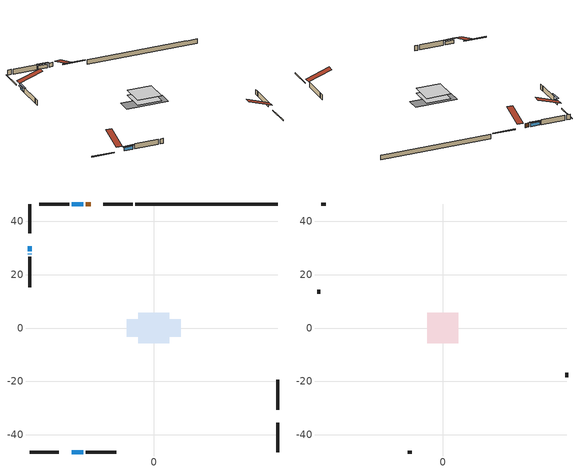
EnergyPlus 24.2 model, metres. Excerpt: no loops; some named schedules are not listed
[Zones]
conditioned space
 floor adiabatic (AdiabaticFloorConstruction): -5.78,-5.78 -5.78,5.78 5.78,5.78 5.78,-5.78 z0.3
 floor foundation (Slab1 construction): -10.07,-3.31 -10.07,3.31 10.07,3.31 10.07,-3.31 z-1.83
 wall outside (RimJoist1 construction): -7.91,46.54 -18.89,46.54 / -46.54,-46.54 -35.57,-46.54 / -46.54,46.54 -46.54,35.57 / 46.54,-46.54 46.54,-35.57 z0.3:0.6
 wall outside (AdiabaticWallConstruction 1): -23.71,46.54 -25.53,46.54 z0.3:2.33
 wall outside (AdiabaticWallConstruction): -26.46,46.54 -30.75,46.54 / -30.75,-46.54 -26.46,-46.54 z0.3:1.92; -46.54,30.75 -46.54,28.86 z0.3:1.36; -46.54,27.94 -46.54,27.63 z0.3:0.64
 wall outside (Wall1 construction): -31.67,46.54 -43.06,46.54 / -25.53,-46.54 -14.14,-46.54 / -46.54,26.7 -46.54,15.32 / 46.54,-30.74 46.54,-19.36 z0.3:2.74
 wall foundation (FoundationWall1 construction): -6.98,46.54,-1.83 -6.98,46.54,0.3 41.19,46.54,0.3 41.19,46.54,0.28 46.54,46.54,0.28 46.54,46.54,-1.83
 window (WindowConstruction): -26.46,46.54 -30.74,46.54 z0.3:1.92
 window (WindowConstruction 1): -46.54,30.74 -46.54,28.86 z0.3:1.36
 window (WindowConstruction 2): -30.74,-46.54 -26.46,-46.54 z0.3:1.92
 window (WindowConstruction 3): -46.54,27.93 -46.54,27.63 z0.3:0.64
 door (Door): -23.71,46.54 -25.53,46.54 z0.3:2.33
 ceiling adiabatic (AdiabaticFloorConstruction): 5.78,-5.78 5.78,5.78 -5.78,5.78 -5.78,-5.78 z0.3
attic - vented
 floor to conditioned space (Floor1 construction Reversed): -5.78,-5.78 -5.78,5.78 5.78,5.78 5.78,-5.78 z2.74
 wall outside (Wall2 construction): -43.99,46.54 -45.61,46.54 / -13.21,-46.54 -11.59,-46.54 / -46.54,14.39 -46.54,12.77 / 46.54,-18.43 46.54,-16.81 z0.3:2.74
 roof outside (Roof1 construction): -22.78,46.54,2.74 -22.78,35.29,6.49 -19.81,35.29,6.49 -19.81,46.54,2.74; -31.67,-46.54,2.74 -31.67,-35.29,6.49 -34.64,-35.29,6.49 -34.64,-46.54,2.74; -46.54,31.67,2.74 -35.29,31.67,6.49 -35.29,34.64,6.49 -46.54,34.64,2.74; 46.54,-31.67,2.74 35.29,-31.67,6.49 35.29,-34.64,6.49 46.54,-34.64,2.74
shading: -31.35,46.54 -25.85,46.54 -25.85,47.15 -31.35,47.15 z2.53; -46.54,28.25 -46.54,31.35 -47.15,31.35 -47.15,28.25 z1.97; -25.85,-46.54 -31.35,-46.54 -31.35,-47.15 -25.85,-47.15 z2.53; -46.54,24.99 -46.54,30.57 -47.15,30.57 -47.15,24.99 z3.27
[Building]
Building 1: Terrain=Suburbs
[Site:Location]
Montreal Intl AP_QC: Latitude {deg}=45.47; Longitude {deg}=-73.74; Time Zone {hr}=-5; Elevation {m}=36; Keep Site Location Information=Yes
[Site:GroundTemperature:Shallow]
2.07863, -0.316383, -0.508184, 0.628371, 5.19101, 9.73239, 13.6695, 16.1636, 16.3755, 14.347, 10.5102, 6.10817
[Site:WaterMainsTemperature]
Calculation Method=Schedule; Temperature Schedule=mains temperature schedule
[Material] Roughness=Rough; Thermal Absorptance=0.9
Name | Thickness {m} | Conductivity {W/m-K} | Density {kg/m3} | Specific Heat {J/kg-K} | Solar Absorptance | Visible Absorptance
asphalt or fiberglass shingles | 0.00635 | 0.162714 | 1121.4 | 1465.45 | 0.4 | 0.4
ceiling loosefill ins | 0.169333 | 0.0480833 | 16.02 | 1046.75 | 0.7 | 0.7
ceiling stud and cavity | 0.1397 | 0.122057 | 65.682 | 1177.47 | 0.7 | 0.7
concrete 4.0 in. | 0.1016 | 1.803125 | 2242.8 | 837.4 | 0.7 | 0.7
concrete 8.0 in. | 0.2032 | 1.803125 | 2242.8 | 837.4 | 0.7 | 0.7
door material | 0.04445 | 0.188738 | 512.64 | 1214.23 | 0.7 | 0.7
exterior vertical ins | 0.00218552 | 0.029427 | 32.04 | 1214.23 | 0.7 | 0.7
floor covering | 0.0127 | 0.0433444 | 54.468 | 1339.84 | 0.6 | 0.6
floor rigid ins; wall rigid ins | 0.512978 | 0.029427 | 32.04 | 1214.23 | 0.7 | 0.7
floor stud and cavity | 0.1397 | 1.75129 | 37.0049 | 1207.88 | 0.7 | 0.7
furniture material conditioned space 1 | 0.1524 | 0.115458 | 640.8 | 1214.23 | 0.6 | 0.6
gypsum board | 0.0127 | 0.160291 | 801 | 837.4 | 0.6 | 0.6
gypsum board 1 | 0.0127 | 0.160291 | 801 | 837.4 | 0.7 | 0.7
osb sheathing 0.5 in. | 0.0127 | 0.115458 | 512.64 | 1214.23 | 0.7 | 0.7
osb sheathing 0.75 in. | 0.01905 | 0.115458 | 512.64 | 1214.23 | 0.7 | 0.7
rim joist stud and cavity | 0.0508 | 0.258849 | 50.32683 | 1063.81 | 0.6 | 0.6
wall stud and cavity | 0.1397 | 0.0984349 | 139.0536 | 1170.24 | 0.7 | 0.7
wall stud and cavity 1 | 0.0889 | 6.1454 | 50.32683 | 1063.81 | 0.6 | 0.6
wall stud and cavity 2 | 0.0889 | 0.380278 | 52.3479 | 1209.89 | 0.7 | 0.7
wall stud and cavity 3 | 0.0889 | 0.391764 | 83.0341 | 1211.67 | 0.7 | 0.7
wood siding | 0.0254 | 0.102417 | 544.68 | 1172.36 | 0.4 | 0.4
wood siding 1 | 0.00254 | 0.102417 | 544.68 | 1172.36 | 0.4 | 0.4
wood siding 2; wood siding 3; wood siding 4 | 0.0254 | 0.102417 | 544.68 | 1172.36 | 0.7 | 0.7
[WindowMaterial:SimpleGlazingSystem]
Name | U-Factor {W/m2-K} | Solar Heat Gain Coefficient
WindowMaterial | 2.95426 | 0.6
WindowMaterial 1 | 3.0082 | 0.53
WindowMaterial 2 | 2.99912 | 0.18
[Construction]
AdiabaticFloorConstruction: floor stud and cavity, floor rigid ins, osb sheathing 0.75 in., floor covering
AdiabaticWallConstruction: wood siding 3, wall rigid ins, wall stud and cavity 2, gypsum board
AdiabaticWallConstruction 1: wood siding 4, wall rigid ins, wall stud and cavity 2, gypsum board
Door: door material
Floor1 construction Reversed: gypsum board, ceiling stud and cavity, ceiling loosefill ins
FoundationWall1 construction: concrete 8.0 in., gypsum board 1
furniture construction conditioned space 1: furniture material conditioned space 1
PartitionWallConstruction: gypsum board, wall stud and cavity 3, gypsum board
RimJoist1 construction: wood siding 2, rim joist stud and cavity
Roof1 construction: asphalt or fiberglass shingles
Slab1 construction: concrete 4.0 in.
Wall1 construction: wood siding, osb sheathing 0.5 in., wall stud and cavity, gypsum board
Wall2 construction: wood siding 1, wall stud and cavity 1
WindowConstruction; WindowConstruction 2: WindowMaterial
WindowConstruction 1: WindowMaterial 1
WindowConstruction 3: WindowMaterial 2
[Zone] Multiplier=1; Part of Total Floor Area=Yes
Name | Volume {m3}
attic - vented | 81.2598
conditioned space | 650.8
[Space]
Name | Zone | Volume {m3}
attic - vented 1 | attic - vented | 81.2598
conditioned space 1 | conditioned space | 650.8
[ZoneInfiltration:EffectiveLeakageArea]
infil attic - vented 1: Zone or Space=attic - vented 1; Schedule=Always On Discrete; Effective Air Leakage Area {cm2}=5338.4; Stack Coefficient=0.000430381; Wind Coefficient=1.40167e-05
[ZoneMixing]
whole house fan mix: Zone or Space=attic - vented; Schedule=Always On Continuous; Design Flow Rate Calculation Method=Flow/Zone; Design Flow Rate {m3/s}=0; Source Zone or Space=conditioned space
[SurfaceProperty:ExposedFoundationPerimeter]
Slab1: Exposed Perimeter Calculation Method=TotalExposedPerimeter; Total Exposed Perimeter {m}=53.524
[InternalMass] Zone or ZoneList=conditioned space; Space or SpaceList=conditioned space 1
Name | Construction | Surface Area {m2}
furniture mass conditioned space 1 | furniture construction conditioned space 1 | 106.8
partition wall mass | PartitionWallConstruction | 267
[Lights]
interior lighting: Zone or ZoneList or Space or SpaceList=conditioned space 1; Schedule=interior lighting schedule; Design Level Calculation Method=LightingLevel; Lighting Level {W}=343.2; Return Air Fraction=0; Fraction Radiant=0.6; Fraction Visible=0.2; Fraction Replaceable=1
[People]
occupants: Zone or ZoneList or Space or SpaceList=conditioned space 1; Number of People Schedule=occupants schedule; Number of People Calculation Method=People; Number of People=3; Fraction Radiant=0.314171; Sensible Heat Fraction=0.56303; Activity Level Schedule=occupants activity schedule; Carbon Dioxide Generation Rate {m3/s-W}=0; Enable ASHRAE 55 Comfort Warnings=No; Mean Radiant Temperature Calculation Type=EnclosureAveraged
[ElectricEquipment] Zone or ZoneList or Space or SpaceList=conditioned space 1; Design Level Calculation Method=EquipmentLevel
Name | Schedule | Design Level {W} | Fraction Latent | Fraction Radiant | Fraction Lost
clothes dryer | clothes dryer schedule | 140.772 | 0.015 | 0.081 | 0.85
clothes washer | clothes washer schedule | 32.1985 | 0.03 | 0.162 | 0.7
cooking range | cooking range schedule | 215.147 | 0.08 | 0.432 | 0.2
dishwasher | dishwasher schedule | 66.8632 | 0.3 | 0.18 | 0.4
fridge | fridge schedule | 72.9452 | 0 | 0.6 | 0
mech vent house fan | mech vent house fan schedule | 0 | 0 | 0 | 1
mech vent house fan cfis | mech vent house fan cfis schedule | 0 | 0 | 0 | 0
mech vent range fan 0 | mech vent range fan 0 schedule | 57 | 0 | 0 | 1
misc plug loads | misc plug loads schedule | 494.7 | 0.045 | 0.513 | 0.1
whole house fan | Always On Discrete | 0 | 0 | 0 | 1
[OtherEquipment] Zone or ZoneList or Space or SpaceList=conditioned space 1; Design Level Calculation Method=EquipmentLevel
Name | Fuel Type | Schedule | Design Level {W} | Fraction Latent | Fraction Radiant | Fraction Lost
clothes dryer 1 | Electricity | clothes dryer schedule | 0 | 0.015 | 0.081 | 0.85
cooking range 1 | Electricity | cooking range schedule | 0 | 0.08 | 0.432 | 0.2
general water use latent | None | general water use schedule | 62.594 | 1 | 0 | 0
general water use sensible | None | general water use schedule | -61.6891 | 0 | 0.6 | 0
mech vent house fan latent load | None | Always On Discrete | 0 | 1 | 0 | 0
mech vent house fan sensible load | None | Always On Discrete | 0 | 0 | 0 | 0
water heater energy adjustment1 | Electricity | Always On Discrete | 0.01 | 0 | 0 | 1
[ZoneInfiltration:DesignFlowRate] Zone or ZoneList or Space or SpaceList=conditioned space 1; Schedule=Always On Discrete; Design Flow Rate Calculation Method=Flow/Zone; Design Flow Rate {m3/s}=0
infil flow; natural vent flow; whole house fan flow
[AvailabilityManager:Scheduled]
air source heat pump airloop Availability Manager: Schedule=Always On Discrete
[Foundation:Kiva]
Foundation Kiva 1: Initial Indoor Air Temperature {C}=18; Wall Height Above Grade {m}=0.300015; Wall Depth Below Slab {m}=0.2032; Custom Block Material Name 1=exterior vertical ins; Custom Block Depth 1 {m}=2.13; Custom Block X Position 1 {m}=0.2159; Custom Block Z Position 1 {m}=0
[Foundation:Kiva:Settings]
Soil Conductivity {W/m-K}=0.849921; Soil Density {kg/m3}=1842.3; Soil Specific Heat {J/kg-K}=418.7; Ground Solar Absorptivity=0.9; Ground Thermal Absorptivity=0.9; Ground Surface Roughness {m}=0.03; Far-Field Width {m}=40; Deep-Ground Boundary Condition=ZeroFlux; Deep-Ground Depth {m}=40; Minimum Cell Dimension {m}=0.2; Maximum Cell Growth Coefficient=3; Simulation Timestep=Timestep
[Exterior:Lights]
exterior lighting: Schedule=exterior lighting schedule; Design Level {W}=75.6
[EnergyManagementSystem:GlobalVariable]
air_source_heat_pump_airloop_Fan_RTF
infil_program_Qfan
infil_program_Qinf
natural_vent_program_Qnv
natural_vent_program_Qwhf
[EnergyManagementSystem:Sensor]
Name | Output:Variable or Output:Meter Index Key | Output:Variable or Output:Meter
airflow_gain | infil flow | Infiltration Sensible Heat Gain Energy
airflow_gain_1 | natural vent flow | Infiltration Sensible Heat Gain Energy
airflow_gain_2 | whole house fan flow | Infiltration Sensible Heat Gain Energy
airflow_loss | infil flow | Infiltration Sensible Heat Loss Energy
airflow_loss_1 | natural vent flow | Infiltration Sensible Heat Loss Energy
airflow_loss_2 | whole house fan flow | Infiltration Sensible Heat Loss Energy
clg_load_cond |  | Cooling:EnergyTransfer:Zone:CONDITIONED SPACE
clg_sp_s; clg_sp_s_1 | cooling setpoint | Schedule Value
clothes_dryer_exhaust_0_sch_s | clothes dryer exhaust 0 schedule | Schedule Value
cool_season | cooling season schedule | Schedule Value
htg_load_cond |  | Heating:EnergyTransfer:Zone:CONDITIONED SPACE
htg_sp_s; htg_sp_s_1 | heating setpoint | Schedule Value
ig_ee_conv | clothes dryer | Electric Equipment Convective Heating Energy
ig_ee_conv_2 | cooking range | Electric Equipment Convective Heating Energy
ig_ee_conv_4 | fridge | Electric Equipment Convective Heating Energy
ig_ee_conv_5 | misc plug loads | Electric Equipment Convective Heating Energy
ig_ee_conv_6 | whole house fan | Electric Equipment Convective Heating Energy
ig_ee_rad | clothes dryer | Electric Equipment Radiant Heating Energy
ig_ee_rad_2 | cooking range | Electric Equipment Radiant Heating Energy
ig_ee_rad_4 | fridge | Electric Equipment Radiant Heating Energy
ig_ee_rad_5 | misc plug loads | Electric Equipment Radiant Heating Energy
ig_ee_rad_6 | whole house fan | Electric Equipment Radiant Heating Energy
ig_lgt_conv | interior lighting | Lights Convective Heating Energy
ig_lgt_rad | interior lighting | Lights Radiant Heating Energy
ig_lgt_vis | interior lighting | Lights Visible Radiation Heating Energy
ig_oe_conv | clothes dryer 1 | Other Equipment Convective Heating Energy
ig_oe_conv_1 | cooking range 1 | Other Equipment Convective Heating Energy
ig_oe_conv_2 | general water use latent | Other Equipment Convective Heating Energy
ig_oe_conv_3 | general water use sensible | Other Equipment Convective Heating Energy
ig_oe_conv_4 | water heater energy adjustment1 | Other Equipment Convective Heating Energy
ig_oe_rad | clothes dryer 1 | Other Equipment Radiant Heating Energy
ig_oe_rad_1 | cooking range 1 | Other Equipment Radiant Heating Energy
ig_oe_rad_2 | general water use latent | Other Equipment Radiant Heating Energy
ig_oe_rad_3 | general water use sensible | Other Equipment Radiant Heating Energy
ig_oe_rad_4 | water heater energy adjustment1 | Other Equipment Radiant Heating Energy
ig_ppl_conv | occupants | People Convective Heating Energy
ig_ppl_rad | occupants | People Radiant Heating Energy
im_conv | furniture mass conditioned space 1 | Surface Inside Face Convection Heat Gain Energy
im_conv_1 | partition wall mass | Surface Inside Face Convection Heat Gain Energy
im_ig | furniture mass conditioned space 1 | Surface Inside Face Internal Gains Radiation Heat Gain Energy
im_ig_1 | partition wall mass | Surface Inside Face Internal Gains Radiation Heat Gain Energy
im_lgt | furniture mass conditioned space 1 | Surface Inside Face Lights Radiation Heat Gain Energy
im_lgt_1 | partition wall mass | Surface Inside Face Lights Radiation Heat Gain Energy
im_sol | furniture mass conditioned space 1 | Surface Inside Face Solar Radiation Heat Gain Energy
im_sol_1 | partition wall mass | Surface Inside Face Solar Radiation Heat Gain Energy
im_surf | furniture mass conditioned space 1 | Surface Inside Face Net Surface Thermal Radiation Heat Gain Energy
im_surf_1 | partition wall mass | Surface Inside Face Net Surface Thermal Radiation Heat Gain Energy
mech_vent_range_fan_0_sch_s | mech vent range fan 0 schedule | Schedule Value
mv_conv | mech vent house fan | Electric Equipment Convective Heating Energy
mv_conv_1 | mech vent house fan cfis | Electric Equipment Convective Heating Energy
mv_conv_2 | mech vent range fan 0 | Electric Equipment Convective Heating Energy
mv_conv_3 | mech vent house fan latent load | Other Equipment Convective Heating Energy
mv_conv_4 | mech vent house fan sensible load | Other Equipment Convective Heating Energy
mv_rad | mech vent house fan | Electric Equipment Radiant Heating Energy
mv_rad_1 | mech vent house fan cfis | Electric Equipment Radiant Heating Energy
mv_rad_2 | mech vent range fan 0 | Electric Equipment Radiant Heating Energy
mv_rad_3 | mech vent house fan latent load | Other Equipment Radiant Heating Energy
mv_rad_4 | mech vent house fan sensible load | Other Equipment Radiant Heating Energy
natural_vent_s | natural vent schedule | Schedule Value
out_pb_s |  | Site Outdoor Air Barometric Pressure
out_wt_s |  | Site Outdoor Air Humidity Ratio
site_vw_s |  | Site Wind Speed
ss_back_out | Window1 | Surface Window Shortwave from Zone Back Out Window Heat Transfer Rate
ss_back_out_1 | Window4 | Surface Window Shortwave from Zone Back Out Window Heat Transfer Rate
ss_back_out_2 | Window6 | Surface Window Shortwave from Zone Back Out Window Heat Transfer Rate
ss_back_out_3 | Window9 | Surface Window Shortwave from Zone Back Out Window Heat Transfer Rate
ss_conv | Door1 | Surface Inside Face Convection Heat Gain Energy
ss_conv_1 | Window1 | Surface Inside Face Convection Heat Gain Energy
ss_conv_2 | Window4 | Surface Inside Face Convection Heat Gain Energy
ss_conv_3 | Window6 | Surface Inside Face Convection Heat Gain Energy
ss_conv_4 | Window9 | Surface Inside Face Convection Heat Gain Energy
ss_ig | Door1 | Surface Inside Face Internal Gains Radiation Heat Gain Energy
ss_ig_1 | Window1 | Surface Inside Face Internal Gains Radiation Heat Gain Energy
ss_ig_2 | Window4 | Surface Inside Face Internal Gains Radiation Heat Gain Energy
ss_ig_3 | Window6 | Surface Inside Face Internal Gains Radiation Heat Gain Energy
ss_ig_4 | Window9 | Surface Inside Face Internal Gains Radiation Heat Gain Energy
ss_lgt | Door1 | Surface Inside Face Lights Radiation Heat Gain Energy
ss_sol | Door1 | Surface Inside Face Solar Radiation Heat Gain Energy
ss_surf | Door1 | Surface Inside Face Net Surface Thermal Radiation Heat Gain Energy
ss_surf_1 | Window1 | Surface Inside Face Net Surface Thermal Radiation Heat Gain Energy
ss_surf_2 | Window4 | Surface Inside Face Net Surface Thermal Radiation Heat Gain Energy
ss_surf_3 | Window6 | Surface Inside Face Net Surface Thermal Radiation Heat Gain Energy
ss_surf_4 | Window9 | Surface Inside Face Net Surface Thermal Radiation Heat Gain Energy
ss_trans_in | Window1 | Surface Window Transmitted Solar Radiation Rate
ss_trans_in_1 | Window4 | Surface Window Transmitted Solar Radiation Rate
ss_trans_in_2 | Window6 | Surface Window Transmitted Solar Radiation Rate
ss_trans_in_3 | Window9 | Surface Window Transmitted Solar Radiation Rate
ss_trans_out | Window1 | Surface Inside Face Initial Transmitted Diffuse Transmitted Out Window Solar Radiation Rate
ss_trans_out_1 | Window4 | Surface Inside Face Initial Transmitted Diffuse Transmitted Out Window Solar Radiation Rate
ss_trans_out_2 | Window6 | Surface Inside Face Initial Transmitted Diffuse Transmitted Out Window Solar Radiation Rate
ss_trans_out_3 | Window9 | Surface Inside Face Initial Transmitted Diffuse Transmitted Out Window Solar Radiation Rate
s_conv | Floor1 | Surface Inside Face Convection Heat Gain Energy
s_conv_1 | FoundationWall1 | Surface Inside Face Convection Heat Gain Energy
s_conv_10 | Wall1:180 | Surface Inside Face Convection Heat Gain Energy
s_conv_11 | Wall1:270 | Surface Inside Face Convection Heat Gain Energy
s_conv_12 | Wall1:90 | Surface Inside Face Convection Heat Gain Energy
s_conv_2 | inferred conditioned ceiling | Surface Inside Face Convection Heat Gain Energy
s_conv_3 | inferred conditioned floor | Surface Inside Face Convection Heat Gain Energy
s_conv_4 | RimJoist1:0 | Surface Inside Face Convection Heat Gain Energy
s_conv_5 | RimJoist1:180 | Surface Inside Face Convection Heat Gain Energy
s_conv_6 | RimJoist1:270 | Surface Inside Face Convection Heat Gain Energy
s_conv_7 | RimJoist1:90 | Surface Inside Face Convection Heat Gain Energy
s_conv_8 | Slab1 | Surface Inside Face Convection Heat Gain Energy
s_conv_9 | Wall1:0 | Surface Inside Face Convection Heat Gain Energy
s_ig | Floor1 | Surface Inside Face Internal Gains Radiation Heat Gain Energy
s_ig_1 | FoundationWall1 | Surface Inside Face Internal Gains Radiation Heat Gain Energy
s_ig_10 | Wall1:180 | Surface Inside Face Internal Gains Radiation Heat Gain Energy
s_ig_11 | Wall1:270 | Surface Inside Face Internal Gains Radiation Heat Gain Energy
s_ig_12 | Wall1:90 | Surface Inside Face Internal Gains Radiation Heat Gain Energy
s_ig_2 | inferred conditioned ceiling | Surface Inside Face Internal Gains Radiation Heat Gain Energy
s_ig_3 | inferred conditioned floor | Surface Inside Face Internal Gains Radiation Heat Gain Energy
s_ig_4 | RimJoist1:0 | Surface Inside Face Internal Gains Radiation Heat Gain Energy
s_ig_5 | RimJoist1:180 | Surface Inside Face Internal Gains Radiation Heat Gain Energy
s_ig_6 | RimJoist1:270 | Surface Inside Face Internal Gains Radiation Heat Gain Energy
s_ig_7 | RimJoist1:90 | Surface Inside Face Internal Gains Radiation Heat Gain Energy
s_ig_8 | Slab1 | Surface Inside Face Internal Gains Radiation Heat Gain Energy
s_ig_9 | Wall1:0 | Surface Inside Face Internal Gains Radiation Heat Gain Energy
s_lgt | Floor1 | Surface Inside Face Lights Radiation Heat Gain Energy
s_lgt_1 | FoundationWall1 | Surface Inside Face Lights Radiation Heat Gain Energy
s_lgt_10 | Wall1:180 | Surface Inside Face Lights Radiation Heat Gain Energy
s_lgt_11 | Wall1:270 | Surface Inside Face Lights Radiation Heat Gain Energy
s_lgt_12 | Wall1:90 | Surface Inside Face Lights Radiation Heat Gain Energy
s_lgt_2 | inferred conditioned ceiling | Surface Inside Face Lights Radiation Heat Gain Energy
s_lgt_3 | inferred conditioned floor | Surface Inside Face Lights Radiation Heat Gain Energy
s_lgt_4 | RimJoist1:0 | Surface Inside Face Lights Radiation Heat Gain Energy
s_lgt_5 | RimJoist1:180 | Surface Inside Face Lights Radiation Heat Gain Energy
s_lgt_6 | RimJoist1:270 | Surface Inside Face Lights Radiation Heat Gain Energy
s_lgt_7 | RimJoist1:90 | Surface Inside Face Lights Radiation Heat Gain Energy
s_lgt_8 | Slab1 | Surface Inside Face Lights Radiation Heat Gain Energy
s_lgt_9 | Wall1:0 | Surface Inside Face Lights Radiation Heat Gain Energy
s_sol | Floor1 | Surface Inside Face Solar Radiation Heat Gain Energy
s_sol_1 | FoundationWall1 | Surface Inside Face Solar Radiation Heat Gain Energy
s_sol_10 | Wall1:180 | Surface Inside Face Solar Radiation Heat Gain Energy
s_sol_11 | Wall1:270 | Surface Inside Face Solar Radiation Heat Gain Energy
s_sol_12 | Wall1:90 | Surface Inside Face Solar Radiation Heat Gain Energy
s_sol_2 | inferred conditioned ceiling | Surface Inside Face Solar Radiation Heat Gain Energy
s_sol_3 | inferred conditioned floor | Surface Inside Face Solar Radiation Heat Gain Energy
s_sol_4 | RimJoist1:0 | Surface Inside Face Solar Radiation Heat Gain Energy
s_sol_5 | RimJoist1:180 | Surface Inside Face Solar Radiation Heat Gain Energy
s_sol_6 | RimJoist1:270 | Surface Inside Face Solar Radiation Heat Gain Energy
s_sol_7 | RimJoist1:90 | Surface Inside Face Solar Radiation Heat Gain Energy
s_sol_8 | Slab1 | Surface Inside Face Solar Radiation Heat Gain Energy
s_sol_9 | Wall1:0 | Surface Inside Face Solar Radiation Heat Gain Energy
s_surf | Floor1 | Surface Inside Face Net Surface Thermal Radiation Heat Gain Energy
s_surf_1 | FoundationWall1 | Surface Inside Face Net Surface Thermal Radiation Heat Gain Energy
s_surf_10 | Wall1:180 | Surface Inside Face Net Surface Thermal Radiation Heat Gain Energy
s_surf_11 | Wall1:270 | Surface Inside Face Net Surface Thermal Radiation Heat Gain Energy
s_surf_12 | Wall1:90 | Surface Inside Face Net Surface Thermal Radiation Heat Gain Energy
s_surf_2 | inferred conditioned ceiling | Surface Inside Face Net Surface Thermal Radiation Heat Gain Energy
s_surf_3 | inferred conditioned floor | Surface Inside Face Net Surface Thermal Radiation Heat Gain Energy
s_surf_4 | RimJoist1:0 | Surface Inside Face Net Surface Thermal Radiation Heat Gain Energy
s_surf_5 | RimJoist1:180 | Surface Inside Face Net Surface Thermal Radiation Heat Gain Energy
s_surf_6 | RimJoist1:270 | Surface Inside Face Net Surface Thermal Radiation Heat Gain Energy
s_surf_7 | RimJoist1:90 | Surface Inside Face Net Surface Thermal Radiation Heat Gain Energy
s_surf_8 | Slab1 | Surface Inside Face Net Surface Thermal Radiation Heat Gain Energy
s_surf_9 | Wall1:0 | Surface Inside Face Net Surface Thermal Radiation Heat Gain Energy
[EnergyManagementSystem:Actuator]
Name | Actuated Component Unique | Actuated Component Type | Actuated Component Control Type
fridge_schedule_act | fridge schedule | Schedule:Constant | Schedule Value
infil_flow_act | infil flow | Zone Infiltration | Air Exchange Flow Rate
mech_vent_house_fan_cfis_act | mech vent house fan cfis | ElectricEquipment | Electricity Rate
mech_vent_house_fan_latent_load_act | mech vent house fan latent load | OtherEquipment | Power Level
mech_vent_house_fan_sensible_load_act | mech vent house fan sensible load | OtherEquipment | Power Level
natural_vent_flow_act | natural vent flow | Zone Infiltration | Air Exchange Flow Rate
water_heater_ec_adj_act | water heater energy adjustment1 | OtherEquipment | Power Level
whole_house_fan_act | whole house fan | ElectricEquipment | Electricity Rate
whole_house_fan_flow_act | whole house fan flow | Zone Infiltration | Air Exchange Flow Rate
whole_house_fan_mix_act | whole house fan mix | ZoneMixing | Air Exchange Flow Rate
[EnergyManagementSystem:Program]
air_source_heat_pump_supply_fan_disaggregate_program: Set air_source_heat_pump_supply_fan_clg = 0; Set air_source_heat_pump_supply_fan_primary_htg = 0; Set air_source_heat_pump_supply_fan_backup_htg = 0; If air_source_heat_pump_clg_coil_s > 0; Set air_source_heat_pump_supply_fan_clg = air_source_heat_pump_supply_fan_s; ElseIf air_source_heat_pump_htg_coil_s > 0 && (air_source_heat_pump_backup_htg_coil_s > 0); Set air_source_heat_pump_supply_fan_primary_htg = air_source_heat_pump_supply_fan_s * air_source_heat_pump_htg_coil_s / (air_source_heat_pump_htg_coil_s + air_source_heat_pump_backup_htg_coil_s); Set air_source_heat_pump_supply_fan_backup_htg = air_source_heat_pump_supply_fan_s * air_source_heat_pump_backup_htg_coil_s / (air_source_heat_pump_htg_coil_s + air_source_heat_pump_backup_htg_coil_s); ElseIf air_source_heat_pump_htg_coil_s > 0; Set air_source_heat_pump_supply_fan_primary_htg = air_source_heat_pump_supply_fan_s; Else; Set air_source_heat_pump_supply_fan_backup_htg = air_source_heat_pump_supply_fan_s; EndIf
